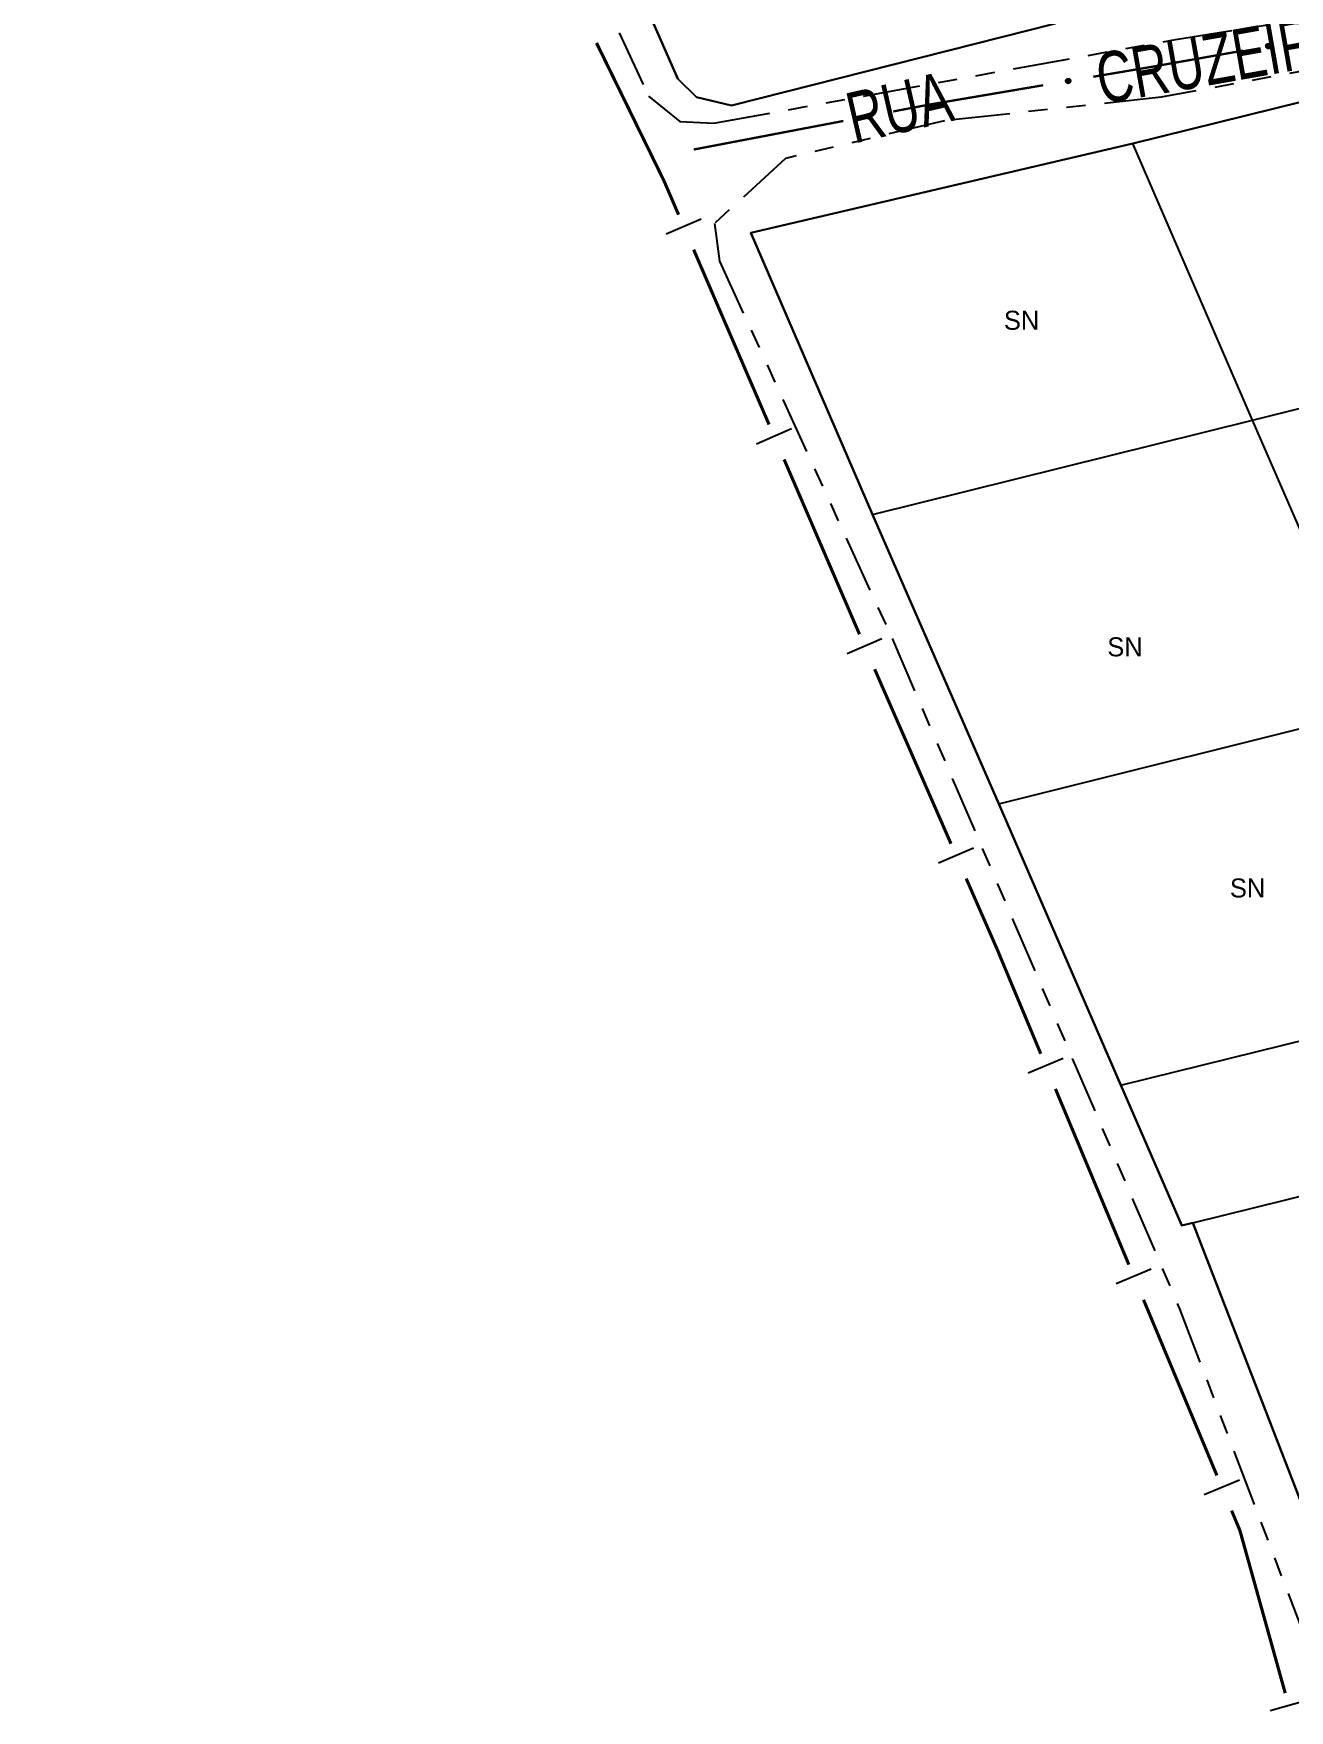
# Model space of a CAD drawing. Extents: x 204373 to 205952, y 4873300 to 4875179.
# Drawn here: x 205166.3 to 205265.3, y 4873973.5 to 4874105.6 of the extents above; entities that cross this region are included whole.
import ezdxf
from ezdxf.enums import TextEntityAlignment as Align

# ---------------------------------------------------------------- set-up
doc = ezdxf.new("R2010")
doc.units = 0
doc.header["$LTSCALE"] = 1.5
doc.header["$MEASUREMENT"] = 0
doc.linetypes.add('TRACO_25', pattern=[8, 3, -1, 1, -1, 1, -1])
for name, color, linetype in [('CD_MALHA_LOTES', 7, 'CONTINUOUS'), ('LM-LIM-SETORES-BAIRROS', 250, 'CONTINUOUS'), ('RU-QUADRA', 220, 'CONTINUOUS'), ('SV-EIXO-RUA-N-PAV', 6, 'CONTINUOUS'), ('SV-RUA-NAO-PAV', 7, 'CONTINUOUS'), ('SV-TXT-RUA-N-PAV', 7, 'CONTINUOUS'), ('Th_NmrPort', 1, 'CONTINUOUS')]:
    doc.layers.add(name, color=color, linetype=linetype)
doc.styles.add('ARIAL', font='ARIAL.SHX')

msp = doc.modelspace()

# ---------------------------------------------------------------- linework, layer by layer
at = {"layer": 'CD_MALHA_LOTES', "linetype": 'Continuous', "flags": 128}
for points in [[(205246.873445, 4874106.444767), (205221.340099, 4874099.973752), (205218.585504, 4874100.623938), (205217.107699, 4874102.074161), (205213.08756, 4874111.238772)], [(205252.966483, 4874096.972107), (205282.085722, 4874104.171702)], [(205222.870632, 4874089.947572), (205252.966483, 4874096.972107)], [(205262.400628, 4874075.200535), (205252.966483, 4874096.972107)], [(205232.458291, 4874067.768199), (205222.870632, 4874089.947572)], [(205262.400628, 4874075.200535), (205291.820966, 4874082.512342)], [(205232.458291, 4874067.768199), (205262.400628, 4874075.200535)], [(205267.348044, 4874063.783174), (205262.400628, 4874075.200535)], [(205242.397158, 4874044.968942), (205232.458291, 4874067.768199)], [(205242.397158, 4874044.968942), (205272.265553, 4874052.434833)], [(205252.017299, 4874022.809305), (205242.397158, 4874044.968942)], [(205252.017299, 4874022.809305), (205281.90347, 4874030.193007)], [(205256.823911, 4874011.737454), (205252.017299, 4874022.809305)], [(205257.690705, 4874011.952179), (205286.694286, 4874019.13704)], [(205257.690705, 4874011.952179), (205256.823911, 4874011.737454)], [(205266.303223, 4873989.70738), (205257.690705, 4874011.952179)]]:
    msp.add_lwpolyline(points, dxfattribs=at)
at = {"layer": 'LM-LIM-SETORES-BAIRROS', "const_width": 0.25}
for points in [[(205210.701671, 4874104.907325), (205215.977367, 4874094.129244)], [(205215.977367, 4874094.129244), (205216.022134, 4874094.037787)], [(205216.022134, 4874094.037787), (205217.1698, 4874091.376532)], [(205218.357789, 4874088.621776), (205224.297732, 4874074.847994)], [(205225.48572, 4874072.093237), (205231.425664, 4874058.319455)], [(205232.621834, 4874055.568252), (205238.632944, 4874041.825379)], [(205239.835166, 4874039.076805), (205242.23961, 4874033.579656)], [(205242.23961, 4874033.579656), (205242.267604, 4874033.515655)], [(205242.267604, 4874033.515655), (205245.710127, 4874025.27572)], [(205246.866611, 4874022.50759), (205252.649031, 4874008.666939)], [(205253.805515, 4874005.898809), (205259.587935, 4873992.058158)], [(205260.744419, 4873989.290028), (205261.129913, 4873988.367318)], [(205261.129913, 4873988.367318), (205261.404126, 4873987.710969)], [(205261.404126, 4873987.710969), (205264.971142, 4873974.909984)]]:
    msp.add_lwpolyline(points, dxfattribs=at)
at = {"layer": 'LM-LIM-SETORES-BAIRROS'}
for points in [[(205216.188418, 4874089.864286), (205218.943174, 4874091.052274)], [(205223.31635, 4874073.335747), (205226.071106, 4874074.523736)], [(205230.444282, 4874056.807209), (205233.199038, 4874057.995197)], [(205237.659397, 4874040.308077), (205240.407972, 4874041.510299)], [(205244.711557, 4874023.774768), (205247.479687, 4874024.931252)], [(205251.65046, 4874007.165987), (205254.418591, 4874008.322471)], [(205258.589364, 4873990.557206), (205261.357494, 4873991.71369)], [(205263.794617, 4873973.544045), (205266.684518, 4873974.349321)]]:
    msp.add_lwpolyline(points, dxfattribs=at)
at = {"layer": 'RU-QUADRA', "linetype": 'Continuous', "flags": 128}
msp.add_lwpolyline([(205213.08756, 4874111.238772), (205217.107699, 4874102.074161), (205218.585504, 4874100.623938), (205221.340099, 4874099.973752), (205246.873445, 4874106.444767)], dxfattribs=at)
msp.add_lwpolyline([(205282.085722, 4874104.171702), (205252.966483, 4874096.972107), (205222.870632, 4874089.947572), (205232.458291, 4874067.768199), (205242.397158, 4874044.968942), (205252.017299, 4874022.809305), (205256.823911, 4874011.737454), (205257.690705, 4874011.952179), (205266.303223, 4873989.70738), (205271.007075, 4873977.558059), (205294.166954, 4873984.469404), (205299.888342, 4873986.176774), (205304.432328, 4873987.532785), (205317.852522, 4873991.482669), (205330.396479, 4873994.90753), (205327.981094, 4874000.994387), (205325.785428, 4874006.527542), (205320.479199, 4874019.899428), (205315.285633, 4874032.987398), (205307.618969, 4874047.364316), (205301.305656, 4874061.410427), (205296.800817, 4874071.432972), (205291.820966, 4874082.512342)], close=True, dxfattribs=at)
at = {"layer": 'SV-EIXO-RUA-N-PAV', "const_width": 0.18}
for points in [[(205254.554773, 4874103.040529), (205261.66746, 4874104.303136)], [(205249.845975, 4874102.24146), (205253.789596, 4874102.910681)], [(205253.789596, 4874102.910681), (205254.554773, 4874103.040529)], [(205236.888267, 4874100.042576), (205245.902355, 4874101.57224)], [(205234.081825, 4874099.507244), (205236.046402, 4874099.88199)], [(205236.046402, 4874099.88199), (205236.888267, 4874100.042576)], [(205218.365204, 4874096.509275), (205230.152669, 4874098.757751)]]:
    msp.add_lwpolyline(points, dxfattribs=at)
at = {"layer": 'SV-EIXO-RUA-N-PAV'}
for points in [[(205263.475966, 4874104.735974), (205263.503401, 4874104.776462), (205263.53526, 4874104.80565), (205263.568839, 4874104.822346), (205263.602358, 4874104.829363), (205263.637459, 4874104.832679), (205263.673586, 4874104.828214), (205263.712584, 4874104.814378), (205263.753393, 4874104.787141), (205263.781148, 4874104.752539), (205263.799278, 4874104.720495), (205263.808607, 4874104.685964), (205263.811257, 4874104.651811), (205263.805378, 4874104.614439), (205263.79097, 4874104.575054), (205263.76259, 4874104.534682), (205263.73116, 4874104.506282), (205263.698257, 4874104.490985), (205263.663482, 4874104.481827), (205263.627607, 4874104.478871), (205263.59217, 4874104.483457), (205263.552542, 4874104.498036), (205263.513066, 4874104.526575), (205263.484382, 4874104.557599), (205263.468628, 4874104.590279), (205263.460381, 4874104.624718), (205263.456627, 4874104.659883), (205263.459603, 4874104.696385), (205263.475966, 4874104.735974)], [(205247.714093, 4874101.99134), (205247.741835, 4874102.03162), (205247.773914, 4874102.060565), (205247.807619, 4874102.077005), (205247.841191, 4874102.083767), (205247.876315, 4874102.086817), (205247.912407, 4874102.082078), (205247.9513, 4874102.067946), (205247.9919, 4874102.040401), (205248.019392, 4874102.005589), (205248.037278, 4874101.973408), (205248.046345, 4874101.938808), (205248.048736, 4874101.904636), (205248.042574, 4874101.867309), (205248.027867, 4874101.828035), (205247.999181, 4874101.787879), (205247.967537, 4874101.759718), (205247.934518, 4874101.744672), (205247.899675, 4874101.735777), (205247.863779, 4874101.733094), (205247.828377, 4874101.737949), (205247.788861, 4874101.752828), (205247.749603, 4874101.781666), (205247.721155, 4874101.812907), (205247.705649, 4874101.845705), (205247.697665, 4874101.880206), (205247.694178, 4874101.915398), (205247.69743, 4874101.951877), (205247.714093, 4874101.99134)], [(205231.955485, 4874099.213706), (205231.9824, 4874099.254543), (205232.013883, 4874099.284136), (205232.047245, 4874099.30126), (205232.080672, 4874099.308706), (205232.115728, 4874099.312471), (205232.151908, 4874099.308469), (205232.191081, 4874099.295133), (205232.232235, 4874099.268421), (205232.26043, 4874099.234178), (205232.278969, 4874099.202368), (205232.288739, 4874099.167959), (205232.291826, 4874099.133843), (205232.286427, 4874099.096398), (205232.272524, 4874099.056833), (205232.244663, 4874099.016101), (205232.213599, 4874098.9873), (205232.180895, 4874098.971584), (205232.14624, 4874098.96198), (205232.110406, 4874098.958566), (205232.074913, 4874098.962698), (205232.035101, 4874098.976768), (205231.995263, 4874099.0048), (205231.966184, 4874099.035454), (205231.950013, 4874099.067929), (205231.941327, 4874099.10226), (205231.937123, 4874099.137374), (205231.939631, 4874099.173911), (205231.955485, 4874099.213706)]]:
    msp.add_lwpolyline(points, close=True, dxfattribs=at)
for points in [[(205263.456627, 4874104.659883), (205263.781148, 4874104.752539)], [(205263.459603, 4874104.696385), (205263.753393, 4874104.787141)], [(205263.460381, 4874104.624718), (205263.799278, 4874104.720495)], [(205263.462042, 4874104.644041), (205263.785003, 4874104.737403)], [(205263.462797, 4874104.678821), (205263.76268, 4874104.769473)], [(205263.467138, 4874104.607527), (205263.802668, 4874104.700349)], [(205263.468628, 4874104.590279), (205263.808607, 4874104.685964)], [(205263.468926, 4874104.714556), (205263.729847, 4874104.798291)], [(205263.475966, 4874104.735974), (205263.712584, 4874104.814378)], [(205263.480056, 4874104.573788), (205263.807048, 4874104.667866)], [(205263.484382, 4874104.557599), (205263.811257, 4874104.651811)], [(205263.491806, 4874104.757421), (205263.685877, 4874104.819589)], [(205263.501036, 4874104.54148), (205263.803844, 4874104.631265)], [(205263.503401, 4874104.776462), (205263.673586, 4874104.828214)], [(205263.513066, 4874104.526575), (205263.805378, 4874104.614439)], [(205263.521491, 4874104.793179), (205263.646978, 4874104.827928)], [(205263.53526, 4874104.80565), (205263.637459, 4874104.832679)], [(205263.536317, 4874104.514483), (205263.795266, 4874104.593711)], [(205263.552542, 4874104.498036), (205263.79097, 4874104.575054)], [(205263.577362, 4874104.494052), (205263.769223, 4874104.553055)], [(205263.59217, 4874104.483457), (205263.76259, 4874104.534682)], [(205263.61405, 4874104.482548), (205263.740643, 4874104.518879)], [(205263.627607, 4874104.478871), (205263.73116, 4874104.506282)], [(205247.694178, 4874101.915398), (205248.019392, 4874102.005589)], [(205247.69743, 4874101.951877), (205247.9919, 4874102.040401)], [(205247.697665, 4874101.880206), (205248.037278, 4874101.973408)], [(205247.699472, 4874101.899516), (205248.023132, 4874101.990425)], [(205247.700491, 4874101.934289), (205248.001053, 4874102.022663)], [(205247.70429, 4874101.862965), (205248.040515, 4874101.953238)], [(205247.705649, 4874101.845705), (205248.046345, 4874101.938808)], [(205247.706891, 4874101.969976), (205247.96844, 4874102.051729)], [(205247.714093, 4874101.99134), (205247.9513, 4874102.067946)], [(205247.716952, 4874101.829128), (205248.044649, 4874101.920722)], [(205247.721155, 4874101.812907), (205248.048736, 4874101.904636)], [(205247.730096, 4874102.012667), (205247.924633, 4874102.07336)], [(205247.737686, 4874101.796662), (205248.041167, 4874101.884147)], [(205247.741835, 4874102.03162), (205247.912407, 4874102.082078)], [(205247.749603, 4874101.781666), (205248.042574, 4874101.867309)], [(205247.760051, 4874102.048199), (205247.885799, 4874102.081994)], [(205247.772762, 4874101.769398), (205248.032305, 4874101.846658)], [(205247.773914, 4874102.060565), (205247.876315, 4874102.086817)], [(205247.788861, 4874101.752828), (205248.027867, 4874101.828035)], [(205247.81365, 4874101.748656), (205248.005953, 4874101.806201)], [(205247.828377, 4874101.737949), (205247.999181, 4874101.787879)], [(205247.85025, 4874101.736874), (205247.977115, 4874101.772243)], [(205247.863779, 4874101.733094), (205247.967537, 4874101.759718)], [(205231.937123, 4874099.137374), (205232.26043, 4874099.234178)], [(205231.939631, 4874099.173911), (205232.232235, 4874099.268421)], [(205231.941327, 4874099.10226), (205232.278969, 4874099.202368)], [(205231.94274, 4874099.121603), (205232.264479, 4874099.219092)], [(205231.94305, 4874099.15639), (205232.241747, 4874099.250873)], [(205231.948303, 4874099.085157), (205232.282617, 4874099.182267)], [(205231.948721, 4874099.1922), (205232.208548, 4874099.279269)], [(205231.950013, 4874099.067929), (205232.288739, 4874099.167959)], [(205231.955485, 4874099.213706), (205232.191081, 4874099.295133)], [(205231.961652, 4874099.051586), (205232.287412, 4874099.149843)], [(205231.966184, 4874099.035454), (205232.291826, 4874099.133843)], [(205231.97105, 4874099.235355), (205232.164309, 4874099.300002)], [(205231.9824, 4874099.254543), (205232.151908, 4874099.308469)], [(205231.983043, 4874099.01955), (205232.284677, 4874099.113204)], [(205231.995263, 4874099.0048), (205232.286427, 4874099.096398)], [(205232.000274, 4874099.27149), (205232.125307, 4874099.307842)], [(205232.013883, 4874099.284136), (205232.115728, 4874099.312471)], [(205232.018667, 4874098.993006), (205232.276581, 4874099.075542)], [(205232.035101, 4874098.976768), (205232.272524, 4874099.056833)], [(205232.05997, 4874098.973102), (205232.25106, 4874099.034557)], [(205232.074913, 4874098.962698), (205232.244663, 4874099.016101)], [(205232.096803, 4874098.962069), (205232.22292, 4874099.000018)], [(205232.110406, 4874098.958566), (205232.213599, 4874098.9873)]]:
    msp.add_lwpolyline(points, dxfattribs=at)
at = {"layer": 'SV-RUA-NAO-PAV', "linetype": 'TRACO_25'}
for points in [[(205258.052795, 4874167.704773, 6.8581), (205232.168247, 4874226.91244, 8.268064), (205229.713961, 4874228.112676, 8.045438), (205225.832746, 4874228.187845, 8.317536), (205221.526059, 4874227.587957, 8.317536), (205171.951049, 4874214.338536, 8.391746), (205167.118964, 4874212.31351, 8.391746), (205166.343467, 4874209.913275, 8.391746), (205197.36501, 4874138.379023, 7.204407), (205214.804449, 4874100.699103, 6.214959), (205217.258973, 4874098.723782, 6.214959), (205219.938294, 4874098.573654, 6.412848), (205256.319304, 4874105.172881, 6.635474), (205275.473924, 4874108.222427, 6.363376), (205279.505071, 4874109.147363, 6.33864), (205281.88348, 4874110.397403, 6.214959), (205282.483605, 4874113.097679, 6.116014), (205281.28019, 4874117.948269, 6.116014), (205266.145361, 4874152.602756, 6.53653)], [(205317.914974, 4874032.512236, 4.038172), (205308.092027, 4874056.115272, 4.879204), (205296.164311, 4874084.293904, 6.066542), (205288.170391, 4874104.296463, 6.116014), (205285.616, 4874105.321683, 6.165486), (205281.534426, 4874105.521875, 6.53653), (205255.193911, 4874100.622421, 6.586002), (205238.117237, 4874098.772923, 6.437585), (205225.59818, 4874095.79811, 6.511793), (205219.990814, 4874090.672772, 6.313904), (205220.392364, 4874087.722426, 6.313904), (205233.998235, 4874057.993552, 6.14075), (205256.650653, 4874005.186731, 5.794443), (205267.921517, 4873975.605779, 5.299719), (205268.882657, 4873974.781944, 5.299719), (205270.839264, 4873974.129742, 5.299719), (205332.352225, 4873991.704874, 5.299719), (205333.244712, 4873993.009278, 5.299719), (205333.382018, 4873994.794253, 5.299719)]]:
    msp.add_polyline3d(points, close=True, dxfattribs=at)

# ---------------------------------------------------------------- texts
at = {"layer": 'SV-TXT-RUA-N-PAV', "style": 'ARIAL', "width": 0.7}
for s, rotation, p in [('CRUZEIRENSE', 10, (205250.501479, 4874100.061194)), ('RUA', 13, (205230.990768, 4874096.964256))]:
    msp.add_text(s, height=4, rotation=rotation, dxfattribs=at).set_placement(p)
at = {"layer": 'Th_NmrPort', "color": 1}
for p in [(205242.80297, 4874083.056934), (205250.953919, 4874057.33141), (205260.612016, 4874038.337152)]:
    msp.add_text('SN', height=1.5, dxfattribs=at).set_placement(p, align=Align.MIDDLE_LEFT)

doc.saveas('drawing.dxf')
